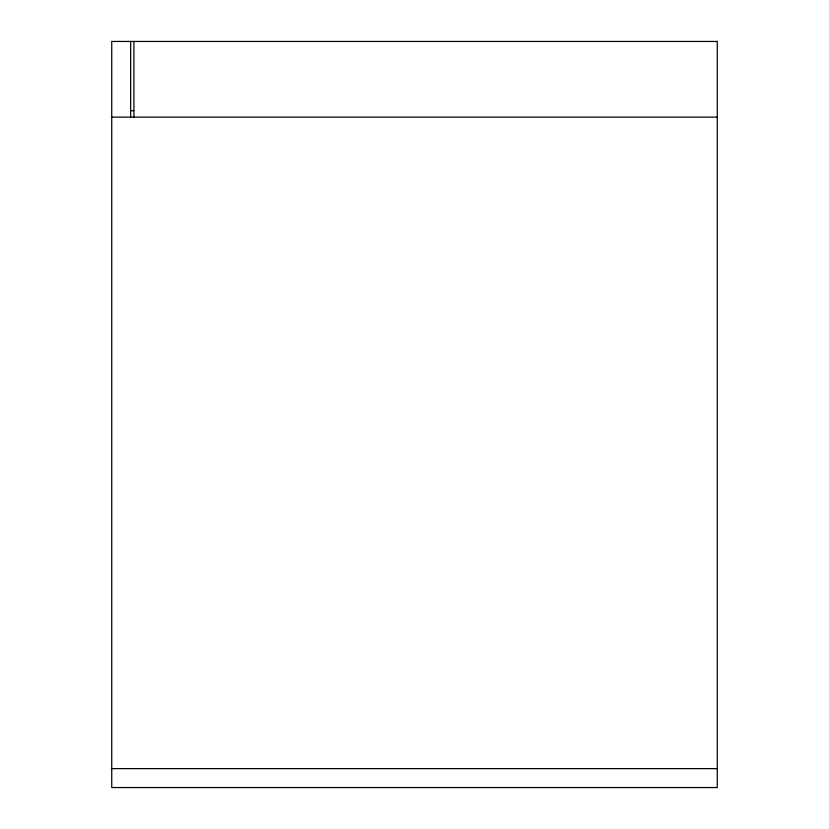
<?xml version="1.0" encoding="UTF-8"?>
<svg xmlns="http://www.w3.org/2000/svg" width="829" height="829" viewBox="0 0 829 829"><rect width="100%" height="100%" fill="white"/><g stroke="black" fill="none" stroke-linecap="round" stroke-linejoin="round"><path stroke-width="1.24" d="M130.661 110.651L133.904 110.651M111.739 117.138L717.261 117.138M111.739 768.628L717.261 768.628M133.904 41.45L133.904 117.138M130.661 41.45L130.661 117.138M717.261 41.45L111.739 41.45L111.739 787.55L717.261 787.55L717.261 41.45"/></g></svg>
